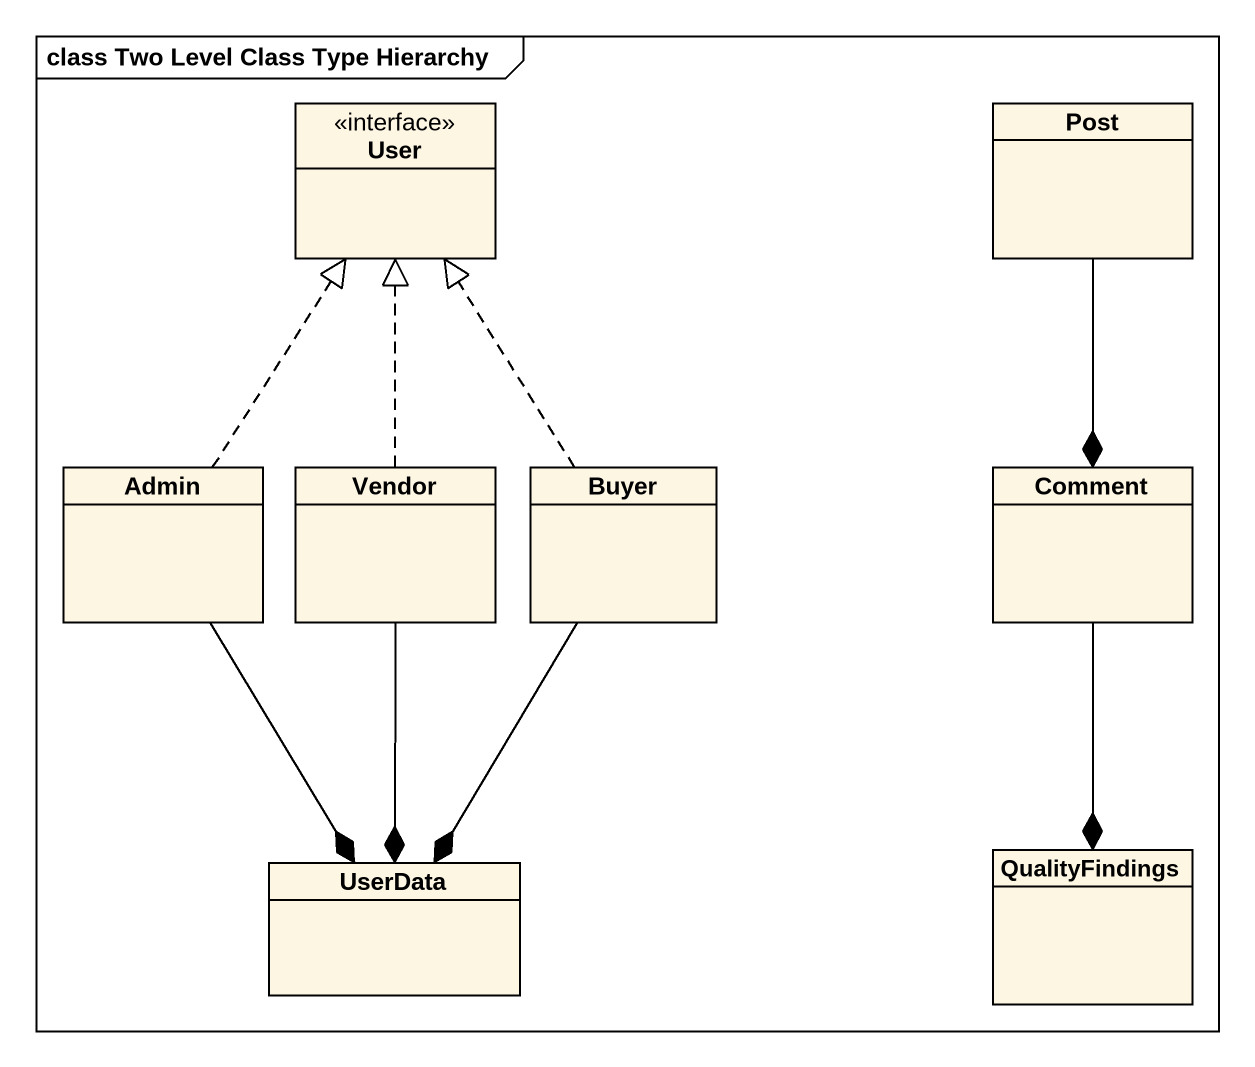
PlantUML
@startuml
mainframe class Two Level Class Type Hierarchy
hide circle
hide empty members
class User <<interface>>
class Post
class Admin
class Vendor
class Buyer
class Comment
class UserData
class QualityFindings
Post --* Comment
Admin .up.|> User
Admin --* UserData
Vendor .up.|> User
Vendor --* UserData
Buyer .up.|> User
Buyer --* UserData
Comment --* QualityFindings
@enduml
